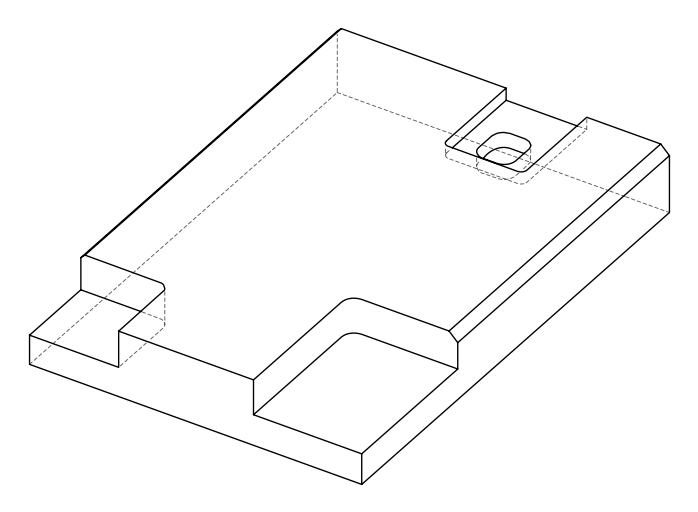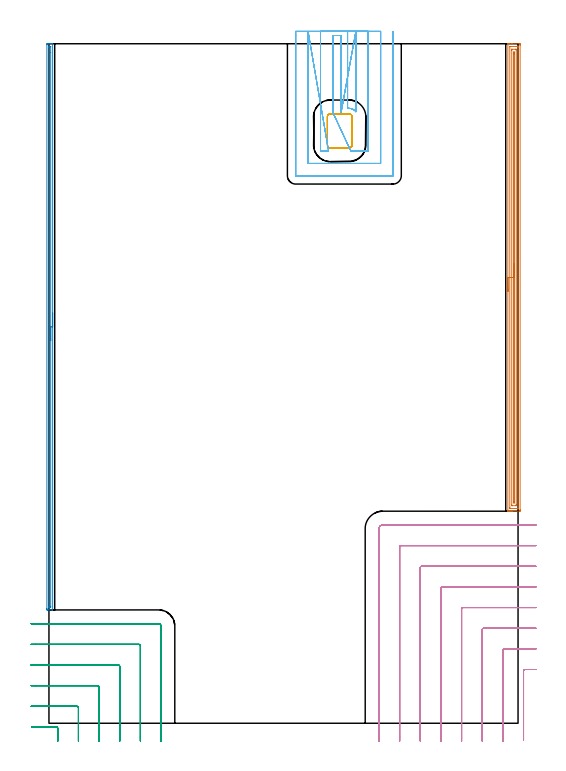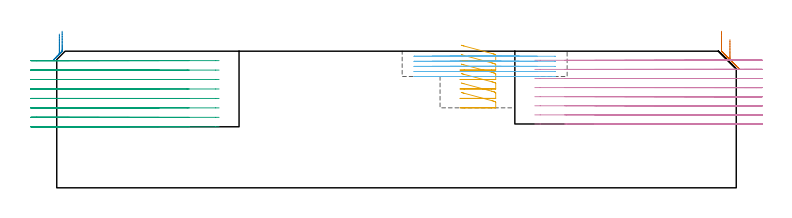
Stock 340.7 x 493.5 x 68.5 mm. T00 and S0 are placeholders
(PLAN: 6 operations, 2 tool changes, 67.5 min)
(1 AREA_MILL | FG_CHAMFER_SURFACE | UGT0205_001 | 11.03 min | 13660 mm3)
(2 AREA_MILL_1 | FG_CHAMFER_SURFACE_1 | UGT0205_001 | 6.74 min | 3643 mm3)
(3 MILL_CORNER_NOTCH_RECTANGULAR | CORNER_NOTCH_RECTANGULAR | UGT0201_094 | Follow Part, ap 5, ae 75% | 11.24 min | 283983 mm3)
(4 MILL_CORNER_NOTCH_RECTANGULAR_1 | CORNER_NOTCH_RECTANGULAR_1 | UGT0201_094 | Follow Part, ap 5, ae 75% | 23.12 min | 622518 mm3)
(5 MILL_RECTANGULAR_POCKET | POCKET_RECTANGULAR_STRAIGHT | UGT0201_094 | Follow Part, ap 5, ae 75% | 1.72 min | 44554 mm3)
(6 MILL_SLOT | SLOT_PARTIAL_RECTANGULAR | NXT0201_011 | Follow Part, ap 3, ae 75% | 13.66 min | 86914 mm3)
(TOOL UGT0205_001 | Chamfer Mill 20 x 3 x 45 deg. | D20 FL50 Z2)
(TOOL UGT0201_094 | End mill 20 mm | D20 FL38 Z4)
(TOOL NXT0201_011 | ENDMILL 12mm [2P460-1200-NA 1630] | D12 FL38 Z6)
(OP 1 AREA_MILL)
G17 G21 G94 G90
T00 M6
G54
G17 G0 G90 X333.3 Y313.75 S1061 M3
G43 Z78.5 H0
G94 G1 Y313.788 Z77.628 F250.
Y313.902 Z76.764
Y314.091 Z75.912
Y314.353 Z75.08
Y314.687 Z74.274
Y315.09 Z73.5
Y315.558 Z72.764
Y316.09 Z72.072
Y316.679 Z71.429
Y317.322 Z70.84
Y318.014 Z70.308
Y318.75 Z69.84
Y319.524 Z69.437
Y320.33 Z69.103
Y321.162 Z68.841
Y322.013 Z68.652
Y322.878 Z68.538
Y323.75 Z68.5
Y493.339
X333.303 Y493.491 Z68.488
X333.312 Y493.493 Z68.479
X333.643 Y493.5 Z68.156
X334.022 Z67.777
X334.659 Z67.136
X335.86 Z65.936
X336.425 Z65.369
X341.442 Z60.355
X341.724 Y493.497 Z60.073
X342.191 Y493.491 Z59.606
X342.195 Y493.368 Z59.603
X342.199 Y492.893 Z59.601
X342.2 Y492.412 Z59.6
Y155.019
X342.199 Y154.607 Z59.601
X342.195 Y154.132 Z59.603
X342.192 Y154.009 Z59.606
X341.724 Y154. Z60.073
X336.425 Z65.369
X335.86 Z65.936
X335.542 Z66.254
X334.977 Z66.819
X334.659 Z67.136
X333.643 Z68.157
X333.312 Y154.007 Z68.479
X333.302 Y154.009 Z68.488
X333.3 Y154.161 Z68.5
Y323.75
X334.714 Z67.086
Y491.317
X334.715 Y491.421 Z67.085
X334.718 Y491.473 Z67.082
X334.72 Y491.49 Z67.08
X334.766 Y491.493 Z67.034
X335.154 Y491.499 Z66.646
X340.454 Z61.346
X340.675 Y491.494 Z61.125
X340.779 Y491.489 Z61.021
X340.785 Y491.164 Z61.015
Y491.108
X340.786 Y156.183 Z61.014
X340.785 Y156.079 Z61.015
X340.782 Y156.027 Z61.018
X340.78 Y156.01 Z61.02
X340.734 Y156.007 Z61.066
X340.346 Y156.001 Z61.454
X335.046 Z66.754
X334.825 Y156.006 Z66.975
X334.721 Y156.011 Z67.079
X334.715 Y156.336 Z67.085
X334.714 Y156.392 Z67.086
Y323.75
X336.128 Z65.672
X336.129 Y488.73 Z65.671
X336.131 Y489.323 Z65.669
X336.133 Y489.471 Z65.667
X336.135 Y489.484 Z65.665
X336.146 Y489.49 Z65.654
X336.191 Y489.495 Z65.609
X336.25 Y489.499 Z65.55
X338.899 Y489.5 Z62.901
X339.075 Y489.498 Z62.725
X339.25 Y489.494 Z62.55
X339.361 Y489.49 Z62.439
X339.365 Y489.422 Z62.435
X339.368 Y489.323 Z62.432
X339.371 Y489.023 Z62.429
Y158.77
X339.369 Y158.177 Z62.431
X339.367 Y158.029 Z62.433
X339.365 Y158.016 Z62.435
X339.354 Y158.01 Z62.446
X339.309 Y158.004 Z62.491
X339.25 Y158.001 Z62.55
X336.6 Y158. Z65.2
X336.425 Y158.002 Z65.375
X336.25 Y158.006 Z65.55
X336.139 Y158.01 Z65.661
X336.135 Y158.078 Z65.665
X336.132 Y158.177 Z65.668
X336.129 Y158.477 Z65.671
X336.128 Y323.75 Z65.672
X337.543 Z64.257
Y486.645
X337.545 Y487.064 Z64.255
X337.548 Y487.295 Z64.252
X337.554 Y487.49 Z64.246
X337.75 Y487.491 Z64.05
X337.945 Y487.49 Z63.855
X337.95 Y487.3 Z63.85
X337.956 Y486.883 Z63.844
X337.957 Y485.989 Z63.843
Y160.855
X337.955 Y160.436 Z63.845
X337.952 Y160.205 Z63.848
X337.945 Y160.01 Z63.855
X337.75 Y160.009 Z64.05
X337.555 Y160.01 Z64.245
X337.55 Y160.2 Z64.25
X337.544 Y160.617 Z64.256
X337.543 Y160.855 Z64.257
Y161.092
Y323.75
Y324.622 Z64.295
Y325.486 Z64.409
Y326.338 Z64.598
Y327.17 Z64.86
Y327.976 Z65.194
Y328.75 Z65.597
Y329.486 Z66.066
Y330.178 Z66.597
Y330.821 Z67.186
Y331.41 Z67.829
Y331.941 Z68.522
Y332.41 Z69.257
Y332.813 Z70.031
Y333.147 Z70.837
Y333.409 Z71.669
Y333.598 Z72.521
Y333.712 Z73.386
Y333.75 Z74.257
G0 Z78.5
M5
M2
(OP 2 AREA_MILL_1)
G17 G21 G94 G90
T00 M6
G54
G17 G0 G90 X2.7 Y297.9 S1061 M3
G43 Z78.5 H0
G94 G1 Y297.862 Z77.628 F250.
Y297.748 Z76.763
Y297.559 Z75.912
Y297.297 Z75.08
Y296.963 Z74.274
Y296.56 Z73.5
Y296.092 Z72.764
Y295.56 Z72.072
Y294.971 Z71.429
Y294.328 Z70.84
Y293.636 Z70.308
Y292.9 Z69.84
Y292.126 Z69.437
Y291.32 Z69.103
Y290.488 Z68.841
Y289.636 Z68.652
Y288.772 Z68.538
Y287.9 Z68.5
Y82.469
X2.697 Y82.31 Z68.488
X2.569 Y82.302 Z68.361
X2.434 Y82.3 Z68.233
X2.136 Z67.936
X1.474 Z67.269
X0.269 Z66.066
X-0.274 Z65.52
X-0.877 Z64.918
X-1.149 Y82.301 Z64.646
X-1.368 Y82.304 Z64.427
X-1.492 Y82.31 Z64.304
X-1.497 Y82.56 Z64.301
X-1.5 Y82.916 Z64.3
Y83.275
X-1.499 Y492.884 Z64.301
X-1.497 Y493.24
X-1.492 Y493.49 Z64.304
X-1.149 Y493.5 Z64.646
X-0.877 Z64.918
X-0.274 Z65.52
X0.269 Z66.066
X0.6 Z66.396
X1.143 Z66.939
X1.474 Z67.269
X2.136 Z67.936
X2.434 Z68.234
X2.569 Y493.498 Z68.361
X2.698 Y493.49 Z68.488
X2.7 Y493.331 Z68.5
Y287.9
X1.286 Z67.086
X1.285 Y84.895 Z67.085
Y84.702
X1.28 Y84.352 Z67.08
X1.279 Y84.317 Z67.079
X1.229 Y84.31 Z67.029
X1.125 Y84.304 Z66.925
X0.993 Y84.301 Z66.793
X0.6 Y84.3 Z66.4
X0.118 Y84.301 Z65.918
X-0.034 Y84.306 Z65.766
X-0.063 Y84.31 Z65.737
X-0.079 Y84.32 Z65.721
X-0.081 Y84.353 Z65.719
X-0.085 Y84.508 Z65.715
X-0.086 Y88.564 Z65.714
X-0.085 Y490.905 Z65.715
Y491.098
X-0.08 Y491.448 Z65.72
X-0.079 Y491.483 Z65.721
X-0.029 Y491.49 Z65.771
X0.075 Y491.496 Z65.875
X0.207 Y491.5 Z66.007
X0.6 Z66.4
X1.082 Y491.499 Z66.882
X1.234 Y491.494 Z67.034
X1.263 Y491.49 Z67.063
X1.279 Y491.48 Z67.079
X1.281 Y491.447 Z67.081
X1.285 Y491.292 Z67.085
X1.286 Y487.233 Z67.086
Y287.9
Y287.028 Z67.124
Y286.164 Z67.238
Y285.312 Z67.426
Y284.48 Z67.689
Y283.674 Z68.023
Y282.9 Z68.425
Y282.164 Z68.894
Y281.472 Z69.425
Y280.829 Z70.015
Y280.24 Z70.658
Y279.708 Z71.35
Y279.24 Z72.086
Y278.837 Z72.86
Y278.503 Z73.666
Y278.241 Z74.498
Y278.052 Z75.349
Y277.938 Z76.214
Y277.9 Z77.086
G0 Z78.5
M5
M2
(OP 3 MILL_CORNER_NOTCH_RECTANGULAR)
G17 G21 G94 G90
T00 M6
G54
G17 G0 G90 X6.4 Y-13. S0 M3
G43 Z78.5 H0
Z63.762
G94 G1 Y-10. F250.
Y-3.693 F500.
G3 X5.407 Y-2.7 R1.
G1 X-9.629
X-12.629 F250.
G0 Z78.5
X21.4 Y-13.
Z63.762
G1 Y-10.
Y11.306 F500.
G3 X20.406 Y12.3 R1.
G1 X-10.
X-13. F250.
G0 Z78.5
X36.4 Y-13.
Z63.762
G1 Y-10.
Y26.306 F500.
G3 X35.406 Y27.3 R1.
G1 X-10.
X-13. F250.
G0 Z78.5
X51.4 Y-13.
Z63.762
G1 Y-10.
Y41.305 F500.
G3 X50.405 Y42.3 R1.
G1 X-10.
X-13. F250.
G0 Z78.5
X66.4 Y-13.
Z63.762
G1 Y-10.
Y56.305 F500.
G3 X65.405 Y57.3 R1.
G1 X-10.
X-13. F250.
G0 Z78.5
X81.4 Y-13.
Z63.762
G1 Y-10.
Y70.6 F500.
G3 X79.7 Y72.3 R1.7
G1 X-10.
X-13. F250.
G0 Z78.5
X6.4 Y-13.
Z59.025
G1 Y-10.
Y-3.693 F500.
G3 X5.407 Y-2.7 R1.
G1 X-9.629
X-12.629 F250.
G0 Z78.5
X21.4 Y-13.
Z59.025
G1 Y-10.
Y11.306 F500.
G3 X20.406 Y12.3 R1.
G1 X-10.
X-13. F250.
G0 Z78.5
X36.4 Y-13.
Z59.025
G1 Y-10.
Y26.306 F500.
G3 X35.406 Y27.3 R1.
G1 X-10.
X-13. F250.
G0 Z78.5
X51.4 Y-13.
Z59.025
G1 Y-10.
Y41.305 F500.
G3 X50.405 Y42.3 R1.
G1 X-10.
X-13. F250.
G0 Z78.5
X66.4 Y-13.
Z59.025
G1 Y-10.
Y56.305 F500.
G3 X65.405 Y57.3 R1.
G1 X-10.
X-13. F250.
G0 Z78.5
X81.4 Y-13.
Z59.025
G1 Y-10.
Y70.6 F500.
G3 X79.7 Y72.3 R1.7
G1 X-10.
X-13. F250.
G0 Z78.5
X6.4 Y-13.
Z54.287
G1 Y-10.
Y-3.693 F500.
G3 X5.407 Y-2.7 R1.
G1 X-9.629
X-12.629 F250.
G0 Z78.5
X21.4 Y-13.
Z54.287
G1 Y-10.
Y11.306 F500.
G3 X20.406 Y12.3 R1.
G1 X-10.
X-13. F250.
G0 Z78.5
X36.4 Y-13.
Z54.287
G1 Y-10.
Y26.306 F500.
G3 X35.406 Y27.3 R1.
G1 X-10.
X-13. F250.
G0 Z78.5
X51.4 Y-13.
Z54.287
G1 Y-10.
Y41.305 F500.
G3 X50.405 Y42.3 R1.
G1 X-10.
X-13. F250.
G0 Z78.5
X66.4 Y-13.
Z54.287
G1 Y-10.
Y56.305 F500.
G3 X65.405 Y57.3 R1.
G1 X-10.
X-13. F250.
G0 Z78.5
X81.4 Y-13.
Z54.287
G1 Y-10.
Y70.6 F500.
G3 X79.7 Y72.3 R1.7
G1 X-10.
X-13. F250.
G0 Z78.5
X6.4 Y-13.
Z49.55
G1 Y-10.
Y-3.693 F500.
G3 X5.407 Y-2.7 R1.
G1 X-9.629
X-12.629 F250.
G0 Z78.5
X21.4 Y-13.
Z49.55
G1 Y-10.
Y11.306 F500.
G3 X20.406 Y12.3 R1.
G1 X-10.
X-13. F250.
G0 Z78.5
X36.4 Y-13.
Z49.55
G1 Y-10.
Y26.306 F500.
G3 X35.406 Y27.3 R1.
G1 X-10.
X-13. F250.
G0 Z78.5
X51.4 Y-13.
Z49.55
G1 Y-10.
Y41.305 F500.
G3 X50.405 Y42.3 R1.
G1 X-10.
X-13. F250.
G0 Z78.5
X66.4 Y-13.
Z49.55
G1 Y-10.
Y56.305 F500.
G3 X65.405 Y57.3 R1.
G1 X-10.
X-13. F250.
G0 Z78.5
X81.4 Y-13.
Z49.55
G1 Y-10.
Y70.6 F500.
G3 X79.7 Y72.3 R1.7
G1 X-10.
X-13. F250.
G0 Z78.5
X6.4 Y-13.
Z44.812
G1 Y-10.
Y-3.693 F500.
G3 X5.407 Y-2.7 R1.
G1 X-9.629
X-12.629 F250.
G0 Z78.5
X21.4 Y-13.
Z44.812
G1 Y-10.
Y11.306 F500.
G3 X20.406 Y12.3 R1.
G1 X-10.
X-13. F250.
G0 Z78.5
X36.4 Y-13.
Z44.812
G1 Y-10.
Y26.306 F500.
G3 X35.406 Y27.3 R1.
G1 X-10.
X-13. F250.
G0 Z78.5
X51.4 Y-13.
Z44.812
G1 Y-10.
Y41.305 F500.
G3 X50.405 Y42.3 R1.
G1 X-10.
X-13. F250.
G0 Z78.5
X66.4 Y-13.
Z44.812
G1 Y-10.
Y56.305 F500.
G3 X65.405 Y57.3 R1.
G1 X-10.
X-13. F250.
G0 Z78.5
X81.4 Y-13.
Z44.812
G1 Y-10.
Y70.6 F500.
G3 X79.7 Y72.3 R1.7
G1 X-10.
X-13. F250.
G0 Z78.5
X6.4 Y-13.
Z40.075
G1 Y-10.
Y-3.693 F500.
G3 X5.407 Y-2.7 R1.
G1 X-9.629
X-12.629 F250.
G0 Z78.5
X21.4 Y-13.
Z40.075
G1 Y-10.
Y11.306 F500.
G3 X20.406 Y12.3 R1.
G1 X-10.
X-13. F250.
G0 Z78.5
X36.4 Y-13.
Z40.075
G1 Y-10.
Y26.306 F500.
G3 X35.406 Y27.3 R1.
G1 X-10.
X-13. F250.
G0 Z78.5
X51.4 Y-13.
Z40.075
G1 Y-10.
Y41.305 F500.
G3 X50.405 Y42.3 R1.
G1 X-10.
X-13. F250.
G0 Z78.5
X66.4 Y-13.
Z40.075
G1 Y-10.
Y56.305 F500.
G3 X65.405 Y57.3 R1.
G1 X-10.
X-13. F250.
G0 Z78.5
X81.4 Y-13.
Z40.075
G1 Y-10.
Y70.6 F500.
G3 X79.7 Y72.3 R1.7
G1 X-10.
X-13. F250.
G0 Z78.5
X6.4 Y-13.
Z35.337
G1 Y-10.
Y-3.693 F500.
G3 X5.407 Y-2.7 R1.
G1 X-9.629
X-12.629 F250.
G0 Z78.5
X21.4 Y-13.
Z35.337
G1 Y-10.
Y11.306 F500.
G3 X20.406 Y12.3 R1.
G1 X-10.
X-13. F250.
G0 Z78.5
X36.4 Y-13.
Z35.337
G1 Y-10.
Y26.306 F500.
G3 X35.406 Y27.3 R1.
G1 X-10.
X-13. F250.
G0 Z78.5
X51.4 Y-13.
Z35.337
G1 Y-10.
Y41.305 F500.
G3 X50.405 Y42.3 R1.
G1 X-10.
X-13. F250.
G0 Z78.5
X66.4 Y-13.
Z35.337
G1 Y-10.
Y56.305 F500.
G3 X65.405 Y57.3 R1.
G1 X-10.
X-13. F250.
G0 Z78.5
X81.4 Y-13.
Z35.337
G1 Y-10.
Y70.6 F500.
G3 X79.7 Y72.3 R1.7
G1 X-10.
X-13. F250.
G0 Z78.5
X6.4 Y-13.
Z30.6
G1 Y-10.
Y-3.693 F500.
G3 X5.407 Y-2.7 R1.
G1 X-9.629
X-12.629 F250.
G0 Z78.5
X21.4 Y-13.
Z30.6
G1 Y-10.
Y11.306 F500.
G3 X20.406 Y12.3 R1.
G1 X-10.
X-13. F250.
G0 Z78.5
X36.4 Y-13.
Z30.6
G1 Y-10.
Y26.306 F500.
G3 X35.406 Y27.3 R1.
G1 X-10.
X-13. F250.
G0 Z78.5
X51.4 Y-13.
Z30.6
G1 Y-10.
Y41.305 F500.
G3 X50.405 Y42.3 R1.
G1 X-10.
X-13. F250.
G0 Z78.5
X66.4 Y-13.
Z30.6
G1 Y-10.
Y56.305 F500.
G3 X65.405 Y57.3 R1.
G1 X-10.
X-13. F250.
G0 Z78.5
X81.4 Y-13.
Z30.6
G1 Y-10.
Y70.6 F500.
G3 X79.7 Y72.3 R1.7
G1 X-10.
X-13. F250.
G0 Z78.5
M5
M2
(OP 4 MILL_CORNER_NOTCH_RECTANGULAR_1)
G17 G21 G94 G90
T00 M6
G54
G17 G0 G90 X353.7 Y39. S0 M3
G43 Z78.5 H0
Z63.937
G94 G1 X350.7 F250.
X345.692 F500.
G3 X344.7 Y38.008 R1.
G1 Y-9.165
Y-12.165 F250.
G0 Z78.5
X353.7 Y54.
Z63.937
G1 X350.7
X330.693 F500.
G3 X329.7 Y53.007 R1.
G1 Y-10.
Y-13. F250.
G0 Z78.5
X353.7 Y69.
Z63.937
G1 X350.7
X315.693 F500.
G3 X314.7 Y68.007 R1.
G1 Y-10.
Y-13. F250.
G0 Z78.5
X353.7 Y84.
Z63.937
G1 X350.7
X300.693 F500.
G3 X299.7 Y83.006 R1.
G1 Y-10.
Y-13. F250.
G0 Z78.5
X353.7 Y99.
Z63.937
G1 X350.7
X285.694 F500.
G3 X284.7 Y98.006 R1.
G1 Y-10.
Y-13. F250.
G0 Z78.5
X353.7 Y114.
Z63.937
G1 X350.7
X270.694 F500.
G3 X269.7 Y113.006 R1.
G1 Y-10.
Y-13. F250.
G0 Z78.5
X353.7 Y129.
Z63.937
G1 X350.7
X255.695 F500.
G3 X254.7 Y128.005 R1.
G1 Y-10.
Y-13. F250.
G0 Z78.5
X353.7 Y144.
Z63.937
G1 X350.7
X242.4 F500.
G3 X239.7 Y141.3 R2.7
G1 Y-10.
Y-13. F250.
G0 Z78.5
X353.7 Y39.
Z59.375
G1 X350.7
X345.692 F500.
G3 X344.7 Y38.008 R1.
G1 Y-9.165
Y-12.165 F250.
G0 Z78.5
X353.7 Y54.
Z59.375
G1 X350.7
X330.693 F500.
G3 X329.7 Y53.007 R1.
G1 Y-10.
Y-13. F250.
G0 Z78.5
X353.7 Y69.
Z59.375
G1 X350.7
X315.693 F500.
G3 X314.7 Y68.007 R1.
G1 Y-10.
Y-13. F250.
G0 Z78.5
X353.7 Y84.
Z59.375
G1 X350.7
X300.694 F500.
G3 X299.7 Y83.006 R1.
G1 Y-10.
Y-13. F250.
G0 Z78.5
X353.7 Y99.
Z59.375
G1 X350.7
X285.694 F500.
G3 X284.7 Y98.006 R1.
G1 Y-10.
Y-13. F250.
G0 Z78.5
X353.7 Y114.
Z59.375
G1 X350.7
X270.694 F500.
G3 X269.7 Y113.006 R1.
G1 Y-10.
Y-13. F250.
G0 Z78.5
X353.7 Y129.
Z59.375
G1 X350.7
X255.695 F500.
G3 X254.7 Y128.005 R1.
G1 Y-10.
Y-13. F250.
G0 Z78.5
X353.7 Y144.
Z59.375
G1 X350.7
X242.4 F500.
G3 X239.7 Y141.3 R2.7
G1 Y-10.
Y-13. F250.
G0 Z78.5
X353.7 Y39.
Z54.812
G1 X350.7
X345.692 F500.
G3 X344.7 Y38.008 R1.
G1 Y-9.165
Y-12.165 F250.
G0 Z78.5
X353.7 Y54.
Z54.812
G1 X350.7
X330.693 F500.
G3 X329.7 Y53.007 R1.
G1 Y-10.
Y-13. F250.
G0 Z78.5
X353.7 Y69.
Z54.812
G1 X350.7
X315.693 F500.
G3 X314.7 Y68.007 R1.
G1 Y-10.
Y-13. F250.
G0 Z78.5
X353.7 Y84.
Z54.812
G1 X350.7
X300.693 F500.
G3 X299.7 Y83.006 R1.
G1 Y-10.
Y-13. F250.
G0 Z78.5
X353.7 Y99.
Z54.812
G1 X350.7
X285.694 F500.
G3 X284.7 Y98.006 R1.
G1 Y-10.
Y-13. F250.
G0 Z78.5
X353.7 Y114.
Z54.812
G1 X350.7
X270.694 F500.
G3 X269.7 Y113.006 R1.
G1 Y-10.
Y-13. F250.
G0 Z78.5
X353.7 Y129.
Z54.812
G1 X350.7
X255.695 F500.
G3 X254.7 Y128.005 R1.
G1 Y-10.
Y-13. F250.
G0 Z78.5
X353.7 Y144.
Z54.812
G1 X350.7
X242.4 F500.
G3 X239.7 Y141.3 R2.7
G1 Y-10.
Y-13. F250.
G0 Z78.5
X353.7 Y39.
Z50.25
G1 X350.7
X345.692 F500.
G3 X344.7 Y38.008 R1.
G1 Y-9.165
Y-12.165 F250.
G0 Z78.5
X353.7 Y54.
Z50.25
G1 X350.7
X330.693 F500.
G3 X329.7 Y53.007 R1.
G1 Y-10.
Y-13. F250.
G0 Z78.5
X353.7 Y69.
Z50.25
G1 X350.7
X315.693 F500.
G3 X314.7 Y68.007 R1.
G1 Y-10.
Y-13. F250.
G0 Z78.5
X353.7 Y84.
Z50.25
G1 X350.7
X300.693 F500.
G3 X299.7 Y83.006 R1.
G1 Y-10.
Y-13. F250.
G0 Z78.5
X353.7 Y99.
Z50.25
G1 X350.7
X285.694 F500.
G3 X284.7 Y98.006 R1.
G1 Y-10.
Y-13. F250.
G0 Z78.5
X353.7 Y114.
Z50.25
G1 X350.7
X270.694 F500.
G3 X269.7 Y113.006 R1.
G1 Y-10.
Y-13. F250.
G0 Z78.5
X353.7 Y129.
Z50.25
G1 X350.7
X255.695 F500.
G3 X254.7 Y128.005 R1.
G1 Y-10.
Y-13. F250.
G0 Z78.5
X353.7 Y144.
Z50.25
G1 X350.7
X242.4 F500.
G3 X239.7 Y141.3 R2.7
G1 Y-10.
Y-13. F250.
G0 Z78.5
X353.7 Y39.
Z45.687
G1 X350.7
X345.692 F500.
G3 X344.7 Y38.008 R1.
G1 Y-9.165
Y-12.165 F250.
G0 Z78.5
X353.7 Y54.
Z45.687
G1 X350.7
X330.693 F500.
G3 X329.7 Y53.007 R1.
G1 Y-10.
Y-13. F250.
G0 Z78.5
X353.7 Y69.
Z45.687
G1 X350.7
X315.693 F500.
G3 X314.7 Y68.007 R1.
G1 Y-10.
Y-13. F250.
G0 Z78.5
X353.7 Y84.
Z45.687
G1 X350.7
X300.693 F500.
G3 X299.7 Y83.006 R1.
G1 Y-10.
Y-13. F250.
G0 Z78.5
X353.7 Y99.
Z45.687
G1 X350.7
X285.694 F500.
G3 X284.7 Y98.006 R1.
G1 Y-10.
Y-13. F250.
G0 Z78.5
X353.7 Y114.
Z45.687
G1 X350.7
X270.694 F500.
G3 X269.7 Y113.006 R1.
G1 Y-10.
Y-13. F250.
G0 Z78.5
X353.7 Y129.
Z45.687
G1 X350.7
X255.695 F500.
G3 X254.7 Y128.005 R1.
G1 Y-10.
Y-13. F250.
G0 Z78.5
X353.7 Y144.
Z45.687
G1 X350.7
X242.4 F500.
G3 X239.7 Y141.3 R2.7
G1 Y-10.
Y-13. F250.
G0 Z78.5
X353.7 Y39.
Z41.125
G1 X350.7
X345.692 F500.
G3 X344.7 Y38.008 R1.
G1 Y-9.165
Y-12.165 F250.
G0 Z78.5
X353.7 Y54.
Z41.125
G1 X350.7
X330.693 F500.
G3 X329.7 Y53.007 R1.
G1 Y-10.
Y-13. F250.
G0 Z78.5
X353.7 Y69.
Z41.125
G1 X350.7
X315.693 F500.
G3 X314.7 Y68.007 R1.
G1 Y-10.
Y-13. F250.
G0 Z78.5
X353.7 Y84.
Z41.125
G1 X350.7
X300.693 F500.
G3 X299.7 Y83.006 R1.
G1 Y-10.
Y-13. F250.
G0 Z78.5
X353.7 Y99.
Z41.125
G1 X350.7
X285.694 F500.
G3 X284.7 Y98.006 R1.
G1 Y-10.
Y-13. F250.
G0 Z78.5
X353.7 Y114.
Z41.125
G1 X350.7
X270.694 F500.
G3 X269.7 Y113.006 R1.
G1 Y-10.
Y-13. F250.
G0 Z78.5
X353.7 Y129.
Z41.125
G1 X350.7
X255.695 F500.
G3 X254.7 Y128.005 R1.
G1 Y-10.
Y-13. F250.
G0 Z78.5
X353.7 Y144.
Z41.125
G1 X350.7
X242.4 F500.
G3 X239.7 Y141.3 R2.7
G1 Y-10.
Y-13. F250.
G0 Z78.5
X353.7 Y39.
Z36.562
G1 X350.7
X345.692 F500.
G3 X344.7 Y38.008 R1.
G1 Y-9.165
Y-12.165 F250.
G0 Z78.5
X353.7 Y54.
Z36.562
G1 X350.7
X330.693 F500.
G3 X329.7 Y53.007 R1.
G1 Y-10.
Y-13. F250.
G0 Z78.5
X353.7 Y69.
Z36.562
G1 X350.7
X315.693 F500.
G3 X314.7 Y68.007 R1.
G1 Y-10.
Y-13. F250.
G0 Z78.5
X353.7 Y84.
Z36.562
G1 X350.7
X300.693 F500.
G3 X299.7 Y83.006 R1.
G1 Y-10.
Y-13. F250.
G0 Z78.5
X353.7 Y99.
Z36.562
G1 X350.7
X285.694 F500.
G3 X284.7 Y98.006 R1.
G1 Y-10.
Y-13. F250.
G0 Z78.5
X353.7 Y114.
Z36.562
G1 X350.7
X270.694 F500.
G3 X269.7 Y113.006 R1.
G1 Y-10.
Y-13. F250.
G0 Z78.5
X353.7 Y129.
Z36.562
G1 X350.7
X255.695 F500.
G3 X254.7 Y128.005 R1.
G1 Y-10.
Y-13. F250.
G0 Z78.5
X353.7 Y144.
Z36.562
G1 X350.7
X242.4 F500.
G3 X239.7 Y141.3 R2.7
G1 Y-10.
Y-13. F250.
G0 Z78.5
X353.7 Y39.
Z32.
G1 X350.7
X345.692 F500.
G3 X344.7 Y38.008 R1.
G1 Y-9.165
Y-12.165 F250.
G0 Z78.5
X353.7 Y54.
Z32.
G1 X350.7
X330.693 F500.
G3 X329.7 Y53.007 R1.
G1 Y-10.
Y-13. F250.
G0 Z78.5
X353.7 Y69.
Z32.
G1 X350.7
X315.693 F500.
G3 X314.7 Y68.007 R1.
G1 Y-10.
Y-13. F250.
G0 Z78.5
X353.7 Y84.
Z32.
G1 X350.7
X300.694 F500.
G3 X299.7 Y83.006 R1.
G1 Y-10.
Y-13. F250.
G0 Z78.5
X353.7 Y99.
Z32.
G1 X350.7
X285.694 F500.
G3 X284.7 Y98.006 R1.
G1 Y-10.
Y-13. F250.
G0 Z78.5
X353.7 Y114.
Z32.
G1 X350.7
X270.694 F500.
G3 X269.7 Y113.006 R1.
G1 Y-10.
Y-13. F250.
G0 Z78.5
X353.7 Y129.
Z32.
G1 X350.7
X255.695 F500.
G3 X254.7 Y128.005 R1.
G1 Y-10.
Y-13. F250.
G0 Z78.5
X353.7 Y144.
Z32.
G1 X350.7
X242.4 F500.
G3 X239.7 Y141.3 R2.7
G1 Y-10.
Y-13. F250.
G0 Z78.5
M5
M2
(OP 5 MILL_RECTANGULAR_POCKET)
G17 G21 G94 G90
T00 M6
G54
G17 G0 G90 X202.844 Y418.484 S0 M3
G43 Z78.5 H0
Z71.5
G94 G1 X203.101 Y418.27 Z71.41 F250.
X203.428 Y418.084 Z71.309
X203.783 Y417.959 Z71.209
X204.155 Y417.9 Z71.108
X218.145 Z67.359
X218.517 Y417.959 Z67.258
X218.872 Y418.084 Z67.157
X219.199 Y418.27 Z67.056
X219.488 Y418.512 Z66.955
X219.73 Y418.801 Z66.855
X219.916 Y419.128 Z66.754
X220.041 Y419.483 Z66.653
X220.1 Y419.855 Z66.552
Y420. Z66.513
Y430.25 Z63.767
Y440.5 F500.
G3 X218. Y442.6 R2.1
G1 X204.3
G3 X202.2 Y440.5 R2.1
G1 Y420.
G3 X204.3 Y417.9 R2.1
G1 X218.
G3 X220.1 Y420. R2.1
G1 Y430.25
Y431.25
G0 X202.844 Y418.484 Z66.767
G1 X203.101 Y418.27 Z66.677 F250.
X203.428 Y418.084 Z66.576
X203.783 Y417.959 Z66.475
X204.155 Y417.9 Z66.374
X218.145 Z62.626
X218.517 Y417.959 Z62.525
X218.872 Y418.084 Z62.424
X219.199 Y418.27 Z62.323
X219.488 Y418.512 Z62.222
X219.73 Y418.801 Z62.121
X219.916 Y419.128 Z62.02
X220.041 Y419.483 Z61.919
X220.1 Y419.855 Z61.819
Y420. Z61.78
Y430.25 Z59.033
Y440.5 F500.
G3 X218. Y442.6 R2.1
G1 X204.3
G3 X202.2 Y440.5 R2.1
G1 Y420.
G3 X204.3 Y417.9 R2.1
G1 X218.
G3 X220.1 Y420. R2.1
G1 Y430.25
Y431.25
G0 X202.844 Y418.484 Z62.033
G1 X203.101 Y418.27 Z61.944 F250.
X203.428 Y418.084 Z61.843
X203.783 Y417.959 Z61.742
X204.155 Y417.9 Z61.641
X218.145 Z57.892
X218.517 Y417.959 Z57.792
X218.872 Y418.084 Z57.691
X219.199 Y418.27 Z57.59
X219.488 Y418.512 Z57.489
X219.73 Y418.801 Z57.388
X219.916 Y419.128 Z57.287
X220.041 Y419.483 Z57.186
X220.1 Y419.855 Z57.085
Y420. Z57.046
Y430.25 Z54.3
Y440.5 F500.
G3 X218. Y442.6 R2.1
G1 X204.3
G3 X202.2 Y440.5 R2.1
G1 Y420.
G3 X204.3 Y417.9 R2.1
G1 X218.
G3 X220.1 Y420. R2.1
G1 Y430.25
Y431.25
G0 X202.844 Y418.484 Z57.3
G1 X203.101 Y418.27 Z57.21 F250.
X203.428 Y418.084 Z57.109
X203.783 Y417.959 Z57.009
X204.155 Y417.9 Z56.908
X218.145 Z53.159
X218.517 Y417.959 Z53.058
X218.872 Y418.084 Z52.957
X219.199 Y418.27 Z52.856
X219.488 Y418.512 Z52.756
X219.73 Y418.801 Z52.655
X219.916 Y419.128 Z52.554
X220.041 Y419.483 Z52.453
X220.1 Y419.855 Z52.352
Y420. Z52.313
Y430.25 Z49.567
Y440.5 F500.
G3 X218. Y442.6 R2.1
G1 X204.3
G3 X202.2 Y440.5 R2.1
G1 Y420.
G3 X204.3 Y417.9 R2.1
G1 X218.
G3 X220.1 Y420. R2.1
G1 Y430.25
Y431.25
G0 X202.844 Y418.484 Z52.567
G1 X203.101 Y418.27 Z52.477 F250.
X203.428 Y418.084 Z52.376
X203.783 Y417.959 Z52.275
X204.155 Y417.9 Z52.174
X218.145 Z48.426
X218.517 Y417.959 Z48.325
X218.872 Y418.084 Z48.224
X219.199 Y418.27 Z48.123
X219.488 Y418.512 Z48.022
X219.73 Y418.801 Z47.921
X219.916 Y419.128 Z47.82
X220.041 Y419.483 Z47.72
X220.1 Y419.855 Z47.619
Y420. Z47.58
Y430.25 Z44.833
Y440.5 F500.
G3 X218. Y442.6 R2.1
G1 X204.3
G3 X202.2 Y440.5 R2.1
G1 Y420.
G3 X204.3 Y417.9 R2.1
G1 X218.
G3 X220.1 Y420. R2.1
G1 Y430.25
Y431.25
G0 X202.844 Y418.484 Z47.833
G1 X203.101 Y418.27 Z47.744 F250.
X203.428 Y418.084 Z47.643
X203.783 Y417.959 Z47.542
X204.155 Y417.9 Z47.441
X218.145 Z43.692
X218.517 Y417.959 Z43.592
X218.872 Y418.084 Z43.491
X219.199 Y418.27 Z43.39
X219.488 Y418.512 Z43.289
X219.73 Y418.801 Z43.188
X219.916 Y419.128 Z43.087
X220.041 Y419.483 Z42.986
X220.1 Y419.855 Z42.885
Y420. Z42.846
Y430.25 Z40.1
Y440.5 F500.
G3 X218. Y442.6 R2.1
G1 X204.3
G3 X202.2 Y440.5 R2.1
G1 Y420.
G3 X204.3 Y417.9 R2.1
G1 X218.
G3 X220.1 Y420. R2.1
G1 Y430.25
Y431.25
G0 Z78.5
M5
M2
(OP 6 MILL_SLOT)
G17 G21 G94 G90
T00 M6
G54
G17 G0 G90 X216.9 Y502.5 S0 M3
G43 Z78.5 H1
Z65.96
G94 G1 Y499.5 F250.
Y446.6 F500.
X217.336
G2 X220.078 Y446.242 R7.195
G1 X220.639 Y445.992
X220.902 Y445.857
X221.152 Y445.724
X221.634 Y445.408
X222.135 Y444.979
X222.702 Y444.395
X222.9 Y444.129
Y499.5
Y502.5 F250.
X212.2 Y443.6 F500.
Y446.6 F250.
Y499.5 F500.
X206.2
Y446.6
Y443.6 F250.
X219.226 Y415.6 F500.
X222.226 F250.
X231.9 F500.
Y499.5
Y502.5 F250.
X197.2
Y499.5
Y415.6 F500.
X200.096
X203.096 F250.
X188.2 Y502.5 F500.
Y499.5 F250.
Y406.6 F500.
X240.9
Y499.5
Y502.5 F250.
X179.2
Y499.5
Y397.7 F500.
X179.205 Y397.645
X179.245 Y397.605
X179.3 Y397.6
X249.8
X249.855 Y397.605
X249.895 Y397.645
X249.9 Y397.7
Y499.5
Y502.5 F250.
G0 X216.9 Z63.42
G1 Y499.5
Y446.6 F500.
X217.336
G2 X220.077 Y446.243 R7.194
G1 X220.645 Y445.989
X220.902 Y445.857
X221.152 Y445.724
X221.634 Y445.408
X222.134 Y444.979
X222.702 Y444.394
X222.9 Y444.129
Y499.5
Y502.5 F250.
X212.2 Y443.6 F500.
Y446.6 F250.
Y499.5 F500.
X206.2
Y446.6
Y443.6 F250.
X219.226 Y415.6 F500.
X222.226 F250.
X231.9 F500.
Y499.5
Y502.5 F250.
X197.2
Y499.5
Y415.6 F500.
X200.096
X203.096 F250.
X188.2 Y502.5 F500.
Y499.5 F250.
Y406.6 F500.
X240.9
Y499.5
Y502.5 F250.
X179.2
Y499.5
Y397.7 F500.
X179.205 Y397.645
X179.245 Y397.605
X179.3 Y397.6
X249.8
X249.855 Y397.605
X249.895 Y397.645
X249.9 Y397.7
Y499.5
Y502.5 F250.
G0 X216.9 Z60.88
G1 Y499.5
Y446.6 F500.
X217.336
G2 X220.075 Y446.244 R7.199
X221.638 Y445.405 R7.756
G1 X222.134 Y444.979
X222.702 Y444.394
X222.9 Y444.129
Y499.5
Y502.5 F250.
X212.2 Y443.6 F500.
Y446.6 F250.
Y499.5 F500.
X206.2
Y446.6
Y443.6 F250.
X219.226 Y415.6 F500.
X222.226 F250.
X231.9 F500.
Y499.5
Y502.5 F250.
X197.2
Y499.5
Y415.6 F500.
X200.097
X203.097 F250.
X188.2 Y502.5 F500.
Y499.5 F250.
Y406.6 F500.
X240.9
Y499.5
Y502.5 F250.
X179.2
Y499.5
Y397.7 F500.
X179.205 Y397.645
X179.245 Y397.605
X179.3 Y397.6
X249.8
X249.855 Y397.605
X249.895 Y397.645
X249.9 Y397.7
Y499.5
Y502.5 F250.
G0 X216.9 Z58.34
G1 Y499.5
Y446.6 F500.
X217.336
G2 X220.078 Y446.242 R7.193
G1 X220.639 Y445.992
X220.902 Y445.857
X221.15 Y445.725
X221.638 Y445.404
X222.135 Y444.979
X222.702 Y444.395
X222.9 Y444.129
Y499.5
Y502.5 F250.
X212.2 Y443.6 F500.
Y446.6 F250.
Y499.5 F500.
X206.2
Y446.6
Y443.6 F250.
X219.226 Y415.6 F500.
X222.226 F250.
X231.9 F500.
Y499.5
Y502.5 F250.
X197.2
Y499.5
Y415.6 F500.
X200.098
X203.098 F250.
X188.2 Y502.5 F500.
Y499.5 F250.
Y406.6 F500.
X240.9
Y499.5
Y502.5 F250.
X179.2
Y499.5
Y397.7 F500.
X179.205 Y397.645
X179.245 Y397.605
X179.3 Y397.6
X249.8
X249.855 Y397.605
X249.895 Y397.645
X249.9 Y397.7
Y499.5
Y502.5 F250.
G0 X216.9 Z55.8
G1 Y499.5
Y446.6 F500.
X217.336
G2 X220.078 Y446.242 R7.193
G1 X220.639 Y445.992
X220.902 Y445.857
X221.152 Y445.724
X221.634 Y445.408
X222.135 Y444.979
X222.702 Y444.395
X222.9 Y444.129
Y499.5
Y502.5 F250.
X212.2 Y443.6 F500.
Y446.6 F250.
Y499.5 F500.
X206.2
Y446.6
Y443.6 F250.
X219.226 Y415.6 F500.
X222.226 F250.
X231.9 F500.
Y499.5
Y502.5 F250.
X197.2
Y499.5
Y415.6 F500.
X200.1
X203.1 F250.
X188.2 Y502.5 F500.
Y499.5 F250.
Y406.6 F500.
X240.9
Y499.5
Y502.5 F250.
X179.2
Y499.5
Y397.7 F500.
X179.205 Y397.645
X179.245 Y397.605
X179.3 Y397.6
X249.8
X249.855 Y397.605
X249.895 Y397.645
X249.9 Y397.7
Y499.5
Y502.5 F250.
G0 Z78.5
M5
M2
